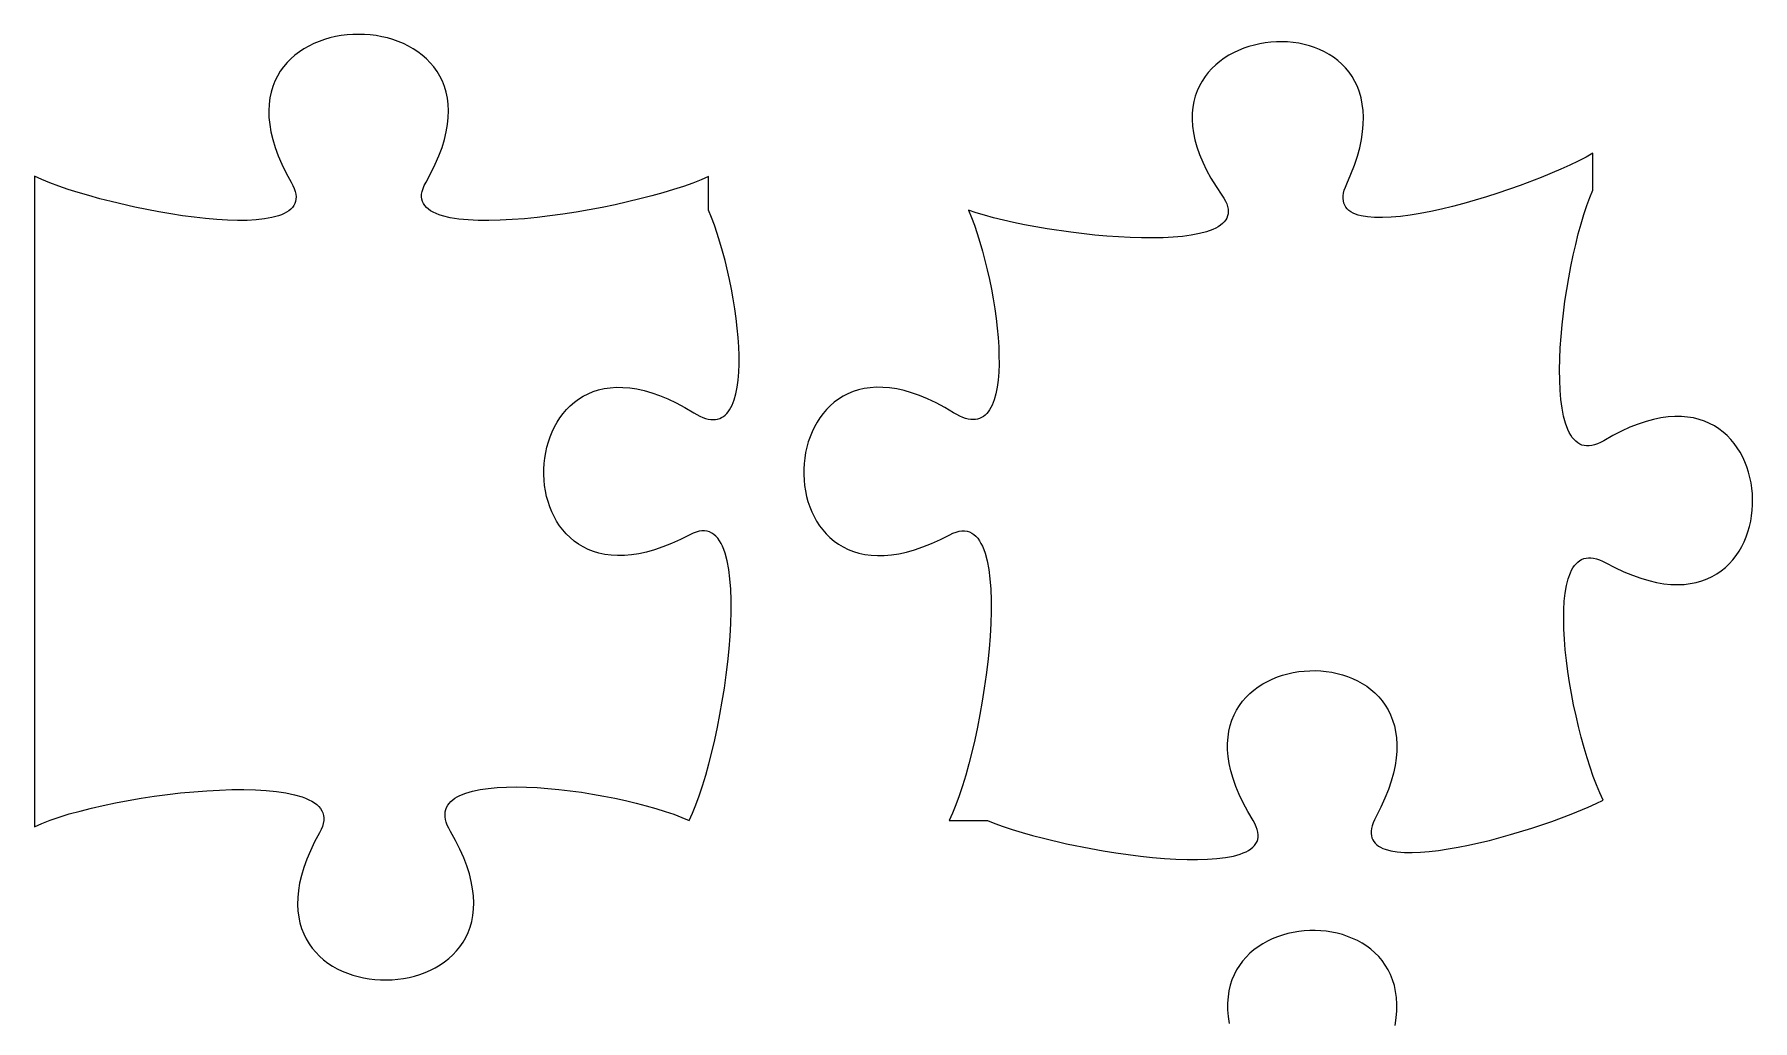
# Model space of a CAD drawing. Header units: millimetres. Extents: x 0.2 to 6.8, y 0.3 to 9.7.
# Drawn here: x 0.201 to 2.842, y 2.802 to 4.319 of the extents above; entities that cross this region are included whole.
import ezdxf

# ---------------------------------------------------------------- set-up
doc = ezdxf.new("R2010")
doc.units = ezdxf.units.MM

msp = doc.modelspace()

# ---------------------------------------------------------------- linework, layer by layer
at = {"flags": 128}
for points in [[(0.200951, 3.100476), (0.212307, 3.105499), (0.225136, 3.110448), (0.239308, 3.115295), (0.254689, 3.120013), (0.271147, 3.124577), (0.288551, 3.128958), (0.306767, 3.13313), (0.325663, 3.137067), (0.345107, 3.140742), (0.364967, 3.144127), (0.38511, 3.147196), (0.405405, 3.149922), (0.425718, 3.152279), (0.445917, 3.15424), (0.465871, 3.155777), (0.485446, 3.156865), (0.504511, 3.157475), (0.522933, 3.157582), (0.54058, 3.157159), (0.557319, 3.156179), (0.573018, 3.154615), (0.587546, 3.15244), (0.600769, 3.149628), (0.612555, 3.146151), (0.617868, 3.144156), (0.622772, 3.141984), (0.627251, 3.139633), (0.631288, 3.137099), (0.634866, 3.134378), (0.63797, 3.131469), (0.640582, 3.128366), (0.642686, 3.125067), (0.644265, 3.121569), (0.645303, 3.117868), (0.645784, 3.11396), (0.64569, 3.109843), (0.645006, 3.105513), (0.643714, 3.100967), (0.641799, 3.096201), (0.639243, 3.091212), (0.631698, 3.077154), (0.625179, 3.063549), (0.619653, 3.050398), (0.615087, 3.0377), (0.611448, 3.025455), (0.608702, 3.013662), (0.606817, 3.002321), (0.605758, 2.991432), (0.605493, 2.980995), (0.605989, 2.971009), (0.607212, 2.961474), (0.609129, 2.952389), (0.611706, 2.943755), (0.614911, 2.93557), (0.618711, 2.927835), (0.623071, 2.92055), (0.627959, 2.913713), (0.633342, 2.907326), (0.639185, 2.901386), (0.645457, 2.895895), (0.652124, 2.890851), (0.659152, 2.886255), (0.666508, 2.882106), (0.67416, 2.878404), (0.682073, 2.875148), (0.690215, 2.872338), (0.698552, 2.869975), (0.707051, 2.868056), (0.715679, 2.866584), (0.724403, 2.865556), (0.733188, 2.864972), (0.742003, 2.864833), (0.750814, 2.865138), (0.759587, 2.865887), (0.76829, 2.867079), (0.776889, 2.868714), (0.78535, 2.870792), (0.793642, 2.873312), (0.801729, 2.876274), (0.80958, 2.879678), (0.81716, 2.883524), (0.824438, 2.887811), (0.831378, 2.892538), (0.837949, 2.897706), (0.844116, 2.903315), (0.849848, 2.909363), (0.855109, 2.915851), (0.859868, 2.922778), (0.864091, 2.930144), (0.867744, 2.937949), (0.870795, 2.946192), (0.87321, 2.954874), (0.874955, 2.963992), (0.875999, 2.973549), (0.876307, 2.983542), (0.875846, 2.993972), (0.874583, 3.004839), (0.872485, 3.016142), (0.869518, 3.027881), (0.86565, 3.040055), (0.860846, 3.052664), (0.855074, 3.065709), (0.848301, 3.079187), (0.840493, 3.093101), (0.837792, 3.098041), (0.835634, 3.102769), (0.834006, 3.107288), (0.832895, 3.111601), (0.832287, 3.115712), (0.832169, 3.119623), (0.832528, 3.123338), (0.83335, 3.126859), (0.834622, 3.13019), (0.83633, 3.133333), (0.838462, 3.136293), (0.841003, 3.139071), (0.843942, 3.141671), (0.847263, 3.144095), (0.850955, 3.146348), (0.855003, 3.148432), (0.864115, 3.152106), (0.874494, 3.15514), (0.886033, 3.15756), (0.898624, 3.159391), (0.912162, 3.160656), (0.926539, 3.16138), (0.941649, 3.161589), (0.957385, 3.161305), (0.973641, 3.160555), (0.990309, 3.159362), (1.007284, 3.157752), (1.024457, 3.155748), (1.041724, 3.153375), (1.058976, 3.150657), (1.076108, 3.14762), (1.093012, 3.144288), (1.109583, 3.140685), (1.125712, 3.136836), (1.141294, 3.132766), (1.156222, 3.128498), (1.170389, 3.124058), (1.183688, 3.11947), (1.196013, 3.114758), (1.207257, 3.109948), (1.212536, 3.121189), (1.217776, 3.133912), (1.222947, 3.147983), (1.228019, 3.163271), (1.232962, 3.179644), (1.237746, 3.19697), (1.24234, 3.215116), (1.246716, 3.233951), (1.250844, 3.253343), (1.254692, 3.273159), (1.258232, 3.293268), (1.261434, 3.313538), (1.264267, 3.333836), (1.266702, 3.35403), (1.268708, 3.373989), (1.270257, 3.39358), (1.271317, 3.412671), (1.271859, 3.431131), (1.271853, 3.448827), (1.27127, 3.465627), (1.270078, 3.481399), (1.268249, 3.496012), (1.265752, 3.509332), (1.262558, 3.521229), (1.260689, 3.526602), (1.258636, 3.53157), (1.256392, 3.536115), (1.253956, 3.540222), (1.251323, 3.543874), (1.24849, 3.547055), (1.245452, 3.549747), (1.242206, 3.551935), (1.238748, 3.553602), (1.235074, 3.554732), (1.231182, 3.555307), (1.227066, 3.555312), (1.222724, 3.554729), (1.218151, 3.553543), (1.213344, 3.551738), (1.208298, 3.549295), (1.194073, 3.54206), (1.180324, 3.535821), (1.16705, 3.530546), (1.154251, 3.526203), (1.141924, 3.522759), (1.130069, 3.520181), (1.118685, 3.518437), (1.107771, 3.517494), (1.097325, 3.517319), (1.087348, 3.517881), (1.077837, 3.519145), (1.068792, 3.521081), (1.060212, 3.523654), (1.052095, 3.526833), (1.04444, 3.530584), (1.037248, 3.534876), (1.030515, 3.539675), (1.024243, 3.54495), (1.018428, 3.550666), (1.013071, 3.556793), (1.00817, 3.563296), (1.003725, 3.570145), (0.999734, 3.577305), (0.996195, 3.584744), (0.993109, 3.59243), (0.990475, 3.60033), (0.98829, 3.608412), (0.986554, 3.616642), (0.985266, 3.624989), (0.984425, 3.63342), (0.98403, 3.641901), (0.98408, 3.650401), (0.984573, 3.658887), (0.98551, 3.667326), (0.986887, 3.675685), (0.988706, 3.683932), (0.990964, 3.692035), (0.993661, 3.699961), (0.996796, 3.707676), (1.000366, 3.71515), (1.004373, 3.722348), (1.008813, 3.729238), (1.013687, 3.735788), (1.018994, 3.741966), (1.024731, 3.747737), (1.030899, 3.753071), (1.037496, 3.757934), (1.044521, 3.762293), (1.051973, 3.766117), (1.059852, 3.769371), (1.068155, 3.772025), (1.076882, 3.774045), (1.086032, 3.775398), (1.095604, 3.776053), (1.105597, 3.775976), (1.11601, 3.775134), (1.126841, 3.773496), (1.13809, 3.771028), (1.149756, 3.767698), (1.161838, 3.763473), (1.174334, 3.758321), (1.187243, 3.75221), (1.200565, 3.745105), (1.214298, 3.736976), (1.219175, 3.734124), (1.223848, 3.731742), (1.228322, 3.729819), (1.232599, 3.728345), (1.236682, 3.727308), (1.240574, 3.726697), (1.244278, 3.726502), (1.247796, 3.726712), (1.251132, 3.727315), (1.254288, 3.728302), (1.257267, 3.72966), (1.260072, 3.73138), (1.262706, 3.733449), (1.265172, 3.735859), (1.267473, 3.738596), (1.269611, 3.741651), (1.27341, 3.748671), (1.276595, 3.75683), (1.279186, 3.766042), (1.281208, 3.776219), (1.282683, 3.787275), (1.283634, 3.799122), (1.284084, 3.811672), (1.284055, 3.82484), (1.283572, 3.838538), (1.282656, 3.852678), (1.281331, 3.867174), (1.279619, 3.881939), (1.277543, 3.896885), (1.275127, 3.911925), (1.272394, 3.926973), (1.269365, 3.94194), (1.262515, 3.971287), (1.258739, 3.985493), (1.25476, 3.999269), (1.250601, 4.012531), (1.246284, 4.025189), (1.241833, 4.037158), (1.237271, 4.048351), (1.237271, 4.099962), (1.225878, 4.094986), (1.213033, 4.089979), (1.198866, 4.084973), (1.183509, 4.080002), (1.167093, 4.075099), (1.149749, 4.070299), (1.131608, 4.065634), (1.112802, 4.061138), (1.093461, 4.056846), (1.073717, 4.05279), (1.053702, 4.049004), (1.033545, 4.045522), (1.013379, 4.042377), (0.993335, 4.039603), (0.973543, 4.037233), (0.954135, 4.035302), (0.935243, 4.033842), (0.916997, 4.032888), (0.899529, 4.032472), (0.882969, 4.032629), (0.867449, 4.033392), (0.853101, 4.034795), (0.840055, 4.03687), (0.828443, 4.039653), (0.823215, 4.04132), (0.818395, 4.043176), (0.813999, 4.045226), (0.810043, 4.047473), (0.806544, 4.049923), (0.803519, 4.052578), (0.800983, 4.055444), (0.798953, 4.058524), (0.797445, 4.061823), (0.796476, 4.065345), (0.796062, 4.069094), (0.79622, 4.073074), (0.796966, 4.07729), (0.798316, 4.081745), (0.800287, 4.086445), (0.802896, 4.091392), (0.810575, 4.105374), (0.817215, 4.118913), (0.822849, 4.132008), (0.827511, 4.14466), (0.831235, 4.156868), (0.834052, 4.168632), (0.835998, 4.179953), (0.837106, 4.19083), (0.83741, 4.201264), (0.836941, 4.211254), (0.835736, 4.220801), (0.833826, 4.229904), (0.831245, 4.238563), (0.828028, 4.246778), (0.824207, 4.25455), (0.819815, 4.261878), (0.814888, 4.268763), (0.809457, 4.275203), (0.803556, 4.2812), (0.79722, 4.286753), (0.790481, 4.291862), (0.783374, 4.296528), (0.77593, 4.30075), (0.768185, 4.304527), (0.760172, 4.307861), (0.751923, 4.310751), (0.743474, 4.313197), (0.734856, 4.3152), (0.726104, 4.316758), (0.717252, 4.317872), (0.708332, 4.318543), (0.699378, 4.318769), (0.690424, 4.318551), (0.681504, 4.31789), (0.67265, 4.316784), (0.663897, 4.315234), (0.655277, 4.313241), (0.646825, 4.310803), (0.638574, 4.307921), (0.630557, 4.304595), (0.622808, 4.300825), (0.615361, 4.29661), (0.608248, 4.291952), (0.601504, 4.286849), (0.595162, 4.281302), (0.589256, 4.275311), (0.583819, 4.268875), (0.578884, 4.261996), (0.574485, 4.254672), (0.570656, 4.246904), (0.56743, 4.238691), (0.564841, 4.230034), (0.562922, 4.220933), (0.561707, 4.211388), (0.561229, 4.201398), (0.561521, 4.190964), (0.562618, 4.180085), (0.564553, 4.168762), (0.567359, 4.156994), (0.57107, 4.144782), (0.575719, 4.132126), (0.58134, 4.119025), (0.587966, 4.105479), (0.595632, 4.09149), (0.598264, 4.086539), (0.600315, 4.081837), (0.6018, 4.07738), (0.602734, 4.073164), (0.603131, 4.069183), (0.603006, 4.065434), (0.602373, 4.061913), (0.601247, 4.058615), (0.599642, 4.055537), (0.597574, 4.052674), (0.595055, 4.050021), (0.592103, 4.047575), (0.588729, 4.045331), (0.584951, 4.043286), (0.580781, 4.041434), (0.576234, 4.039772), (0.56607, 4.037001), (0.554575, 4.034938), (0.541866, 4.03355), (0.528058, 4.032802), (0.51327, 4.032661), (0.497616, 4.033094), (0.481215, 4.034067), (0.464182, 4.035545), (0.446635, 4.037496), (0.428689, 4.039885), (0.410462, 4.042678), (0.39207, 4.045843), (0.373629, 4.049345), (0.355257, 4.05315), (0.319185, 4.061536), (0.301717, 4.06605), (0.284785, 4.070732), (0.268504, 4.075549), (0.252991, 4.080467), (0.238362, 4.085452), (0.224735, 4.090471), (0.212226, 4.09549), (0.200951, 4.100476), (0.200951, 3.100476)], [(1.665823, 3.109948), (1.677298, 3.105332), (1.690083, 3.1007), (1.704053, 3.096085), (1.719088, 3.091516), (1.735063, 3.087026), (1.751857, 3.082645), (1.787411, 3.074339), (1.824766, 3.066848), (1.843814, 3.063486), (1.862944, 3.060423), (1.882034, 3.057689), (1.900961, 3.055315), (1.919604, 3.053333), (1.937838, 3.051774), (1.955543, 3.05067), (1.972594, 3.050052), (1.98887, 3.049951), (2.004247, 3.050399), (2.018603, 3.051427), (2.031816, 3.053066), (2.043763, 3.055348), (2.054321, 3.058303), (2.059041, 3.060044), (2.063367, 3.061964), (2.067286, 3.064069), (2.07078, 3.066362), (2.073835, 3.068847), (2.076436, 3.071528), (2.078567, 3.074409), (2.080212, 3.077493), (2.081357, 3.080786), (2.081987, 3.08429), (2.082085, 3.088009), (2.081637, 3.091948), (2.080627, 3.09611), (2.07904, 3.100499), (2.07686, 3.10512), (2.074073, 3.109976), (2.065928, 3.123699), (2.058812, 3.137013), (2.052691, 3.149915), (2.047532, 3.162405), (2.043303, 3.174482), (2.039971, 3.186144), (2.037503, 3.19739), (2.035868, 3.20822), (2.035031, 3.218632), (2.034961, 3.228626), (2.035625, 3.238199), (2.03699, 3.247352), (2.039023, 3.256082), (2.041692, 3.264389), (2.044964, 3.272272), (2.048806, 3.27973), (2.053185, 3.286761), (2.05807, 3.293365), (2.063427, 3.29954), (2.069224, 3.305286), (2.075427, 3.3106), (2.082005, 3.315483), (2.088925, 3.319933), (2.096153, 3.323949), (2.103657, 3.32753), (2.111405, 3.330675), (2.119364, 3.333382), (2.1275, 3.335651), (2.135783, 3.337481), (2.144178, 3.33887), (2.152653, 3.339818), (2.161175, 3.340323), (2.169713, 3.340384), (2.178232, 3.34), (2.1867, 3.339171), (2.195086, 3.337894), (2.203355, 3.336169), (2.211476, 3.333995), (2.219415, 3.331371), (2.22714, 3.328295), (2.234618, 3.324767), (2.241817, 3.320786), (2.248704, 3.31635), (2.255246, 3.311458), (2.261411, 3.306109), (2.267165, 3.300303), (2.272477, 3.294037), (2.277313, 3.287312), (2.281641, 3.280125), (2.285428, 3.272476), (2.288641, 3.264364), (2.291249, 3.255787), (2.293217, 3.246745), (2.294513, 3.237237), (2.295106, 3.227261), (2.294961, 3.216816), (2.294047, 3.205901), (2.29233, 3.194516), (2.289778, 3.182658), (2.286359, 3.170328), (2.282039, 3.157523), (2.276786, 3.144243), (2.270568, 3.130487), (2.263351, 3.116253), (2.260849, 3.111222), (2.258855, 3.106464), (2.257356, 3.101972), (2.256341, 3.097743), (2.255796, 3.093771), (2.25571, 3.090052), (2.25607, 3.086582), (2.256863, 3.083354), (2.258078, 3.080364), (2.259702, 3.077608), (2.261722, 3.07508), (2.264127, 3.072777), (2.266903, 3.070692), (2.270039, 3.068821), (2.273522, 3.067159), (2.27734, 3.065702), (2.285931, 3.063381), (2.295713, 3.06182), (2.306587, 3.06098), (2.318454, 3.060822), (2.331216, 3.061307), (2.344774, 3.062398), (2.359028, 3.064054), (2.37388, 3.066238), (2.389231, 3.06891), (2.404983, 3.072033), (2.421036, 3.075567), (2.437291, 3.079473), (2.470014, 3.08825), (2.50236, 3.098052), (2.53354, 3.108572), (2.562762, 3.119499), (2.589236, 3.130524), (2.601195, 3.135976), (2.61217, 3.141337), (2.607058, 3.152444), (2.601999, 3.164624), (2.597021, 3.17777), (2.592153, 3.191777), (2.587424, 3.206541), (2.582861, 3.221955), (2.578493, 3.237915), (2.57435, 3.254315), (2.570459, 3.271051), (2.566849, 3.288016), (2.563548, 3.305105), (2.560585, 3.322214), (2.557988, 3.339237), (2.555787, 3.356069), (2.554009, 3.372604), (2.552682, 3.388738), (2.551836, 3.404364), (2.551499, 3.419378), (2.5517, 3.433675), (2.552466, 3.447149), (2.553827, 3.459694), (2.555811, 3.471206), (2.558447, 3.48158), (2.561762, 3.49071), (2.563683, 3.494775), (2.565786, 3.49849), (2.568072, 3.501842), (2.570546, 3.504817), (2.573212, 3.507401), (2.576073, 3.509583), (2.579132, 3.511349), (2.582393, 3.512685), (2.58586, 3.513578), (2.589536, 3.514016), (2.593424, 3.513985), (2.597529, 3.513472), (2.601854, 3.512464), (2.606403, 3.510947), (2.611178, 3.508909), (2.616184, 3.506337), (2.630296, 3.498884), (2.643948, 3.492435), (2.65714, 3.486957), (2.669871, 3.482418), (2.682144, 3.478784), (2.693958, 3.476024), (2.705314, 3.474104), (2.716212, 3.472993), (2.726653, 3.472657), (2.736638, 3.473063), (2.746167, 3.47418), (2.755241, 3.475975), (2.76386, 3.478414), (2.772024, 3.481466), (2.779735, 3.485097), (2.786993, 3.489276), (2.793797, 3.493969), (2.80015, 3.499144), (2.806052, 3.504768), (2.811502, 3.510808), (2.816502, 3.517233), (2.821051, 3.524009), (2.825152, 3.531104), (2.828804, 3.538485), (2.832007, 3.54612), (2.834762, 3.553976), (2.837071, 3.562019), (2.838933, 3.570219), (2.840348, 3.578542), (2.841318, 3.586955), (2.841843, 3.595426), (2.841924, 3.603922), (2.84156, 3.612411), (2.840753, 3.620859), (2.839503, 3.629235), (2.837811, 3.637506), (2.835677, 3.645639), (2.833102, 3.653602), (2.830087, 3.661361), (2.826631, 3.668885), (2.822735, 3.67614), (2.818401, 3.683095), (2.813628, 3.689716), (2.808417, 3.69597), (2.802768, 3.701826), (2.796683, 3.70725), (2.790161, 3.712211), (2.783203, 3.716675), (2.775811, 3.720609), (2.767983, 3.723982), (2.759722, 3.72676), (2.751026, 3.728911), (2.741898, 3.730402), (2.732337, 3.731201), (2.722344, 3.731275), (2.71192, 3.730591), (2.701065, 3.729117), (2.689779, 3.72682), (2.678064, 3.723668), (2.665919, 3.719628), (2.653346, 3.714667), (2.640344, 3.708753), (2.626915, 3.701853), (2.613059, 3.693934), (2.608141, 3.691211), (2.603436, 3.689059), (2.598939, 3.687465), (2.594649, 3.686413), (2.590561, 3.685891), (2.586673, 3.685883), (2.582981, 3.686376), (2.579483, 3.687355), (2.576176, 3.688805), (2.573055, 3.690714), (2.570119, 3.693066), (2.567364, 3.695847), (2.564787, 3.699044), (2.562384, 3.702641), (2.560154, 3.706625), (2.558092, 3.710982), (2.554461, 3.720755), (2.551468, 3.731847), (2.549088, 3.744145), (2.547294, 3.757535), (2.546064, 3.771902), (2.545371, 3.787133), (2.545191, 3.803114), (2.5455, 3.819733), (2.546272, 3.836873), (2.547482, 3.854423), (2.549106, 3.872269), (2.551118, 3.890295), (2.553495, 3.90839), (2.55621, 3.926438), (2.55924, 3.944327), (2.562559, 3.961942), (2.566142, 3.97917), (2.569966, 3.995896), (2.574004, 4.012008), (2.578231, 4.027392), (2.582624, 4.041933), (2.587157, 4.055518), (2.591806, 4.068033), (2.596545, 4.079365), (2.596545, 4.136156), (2.585808, 4.130162), (2.57392, 4.12401), (2.56099, 4.117745), (2.547126, 4.111411), (2.517028, 4.098719), (2.484488, 4.086294), (2.450372, 4.074496), (2.432993, 4.068945), (2.415544, 4.063686), (2.398132, 4.058763), (2.380866, 4.054223), (2.363855, 4.050109), (2.347205, 4.046467), (2.331025, 4.043342), (2.315423, 4.040779), (2.300506, 4.038823), (2.286384, 4.037518), (2.273164, 4.036911), (2.260953, 4.037046), (2.249861, 4.037967), (2.239994, 4.039721), (2.235554, 4.040923), (2.231462, 4.042351), (2.227729, 4.044009), (2.224371, 4.045904), (2.2214, 4.04804), (2.21883, 4.050423), (2.216675, 4.053059), (2.214947, 4.055954), (2.213662, 4.059114), (2.212831, 4.062543), (2.212468, 4.066248), (2.212588, 4.070233), (2.213203, 4.074506), (2.214327, 4.079071), (2.215974, 4.083934), (2.218156, 4.089101), (2.224533, 4.103729), (2.229935, 4.117822), (2.234397, 4.131383), (2.23795, 4.144415), (2.240628, 4.156921), (2.242462, 4.168904), (2.243487, 4.180368), (2.243733, 4.191314), (2.243235, 4.201746), (2.242025, 4.211667), (2.240136, 4.22108), (2.2376, 4.229989), (2.23445, 4.238395), (2.230719, 4.246302), (2.226439, 4.253713), (2.221643, 4.260631), (2.216365, 4.267059), (2.210636, 4.273), (2.20449, 4.278457), (2.197958, 4.283433), (2.191075, 4.28793), (2.183872, 4.291953), (2.176382, 4.295504), (2.168638, 4.298585), (2.160673, 4.3012), (2.15252, 4.303353), (2.14421, 4.305045), (2.135778, 4.30628), (2.127255, 4.307061), (2.118674, 4.30739), (2.110068, 4.307272), (2.10147, 4.306708), (2.092913, 4.305703), (2.084429, 4.304258), (2.07605, 4.302377), (2.06781, 4.300062), (2.059742, 4.297318), (2.051877, 4.294146), (2.04425, 4.29055), (2.036892, 4.286533), (2.029836, 4.282098), (2.023115, 4.277248), (2.016761, 4.271985), (2.010808, 4.266313), (2.005288, 4.260235), (2.000234, 4.253753), (1.995679, 4.246872), (1.991654, 4.239593), (1.988194, 4.23192), (1.98533, 4.223855), (1.983096, 4.215402), (1.981524, 4.206564), (1.980646, 4.197344), (1.980496, 4.187744), (1.981107, 4.177768), (1.98251, 4.167419), (1.984739, 4.1567), (1.987827, 4.145613), (1.991806, 4.134161), (1.996708, 4.122349), (2.002567, 4.110178), (2.009416, 4.097652), (2.017286, 4.084773), (2.026212, 4.071545), (2.029289, 4.06686), (2.031772, 4.062375), (2.033675, 4.058087), (2.035012, 4.053993), (2.035799, 4.05009), (2.03605, 4.046375), (2.03578, 4.042845), (2.035004, 4.039497), (2.033736, 4.036328), (2.03199, 4.033334), (2.029783, 4.030514), (2.027128, 4.027863), (2.02404, 4.025379), (2.020533, 4.023058), (2.016623, 4.020898), (2.012324, 4.018896), (2.002619, 4.015351), (1.991535, 4.0124), (1.979189, 4.010019), (1.965699, 4.008182), (1.951183, 4.006866), (1.935759, 4.006046), (1.919543, 4.005698), (1.902654, 4.005797), (1.88521, 4.006319), (1.867326, 4.00724), (1.849123, 4.008535), (1.830716, 4.01018), (1.793763, 4.014423), (1.757409, 4.019774), (1.722594, 4.026036), (1.706058, 4.029449), (1.69026, 4.033017), (1.675317, 4.036715), (1.661347, 4.04052), (1.648467, 4.044406), (1.636795, 4.048351), (1.641358, 4.037158), (1.645809, 4.025189), (1.650125, 4.012531), (1.654284, 3.999269), (1.658263, 3.985493), (1.662039, 3.971287), (1.665589, 3.956741), (1.668889, 3.94194), (1.671918, 3.926973), (1.674652, 3.911925), (1.677068, 3.896885), (1.679143, 3.881939), (1.680855, 3.867174), (1.68218, 3.852678), (1.683096, 3.838538), (1.68358, 3.82484), (1.683608, 3.811672), (1.683158, 3.799122), (1.682207, 3.787275), (1.680733, 3.776219), (1.678711, 3.766042), (1.676119, 3.75683), (1.672935, 3.748671), (1.669135, 3.741651), (1.666997, 3.738596), (1.664696, 3.735859), (1.662231, 3.733449), (1.659596, 3.73138), (1.656791, 3.72966), (1.653812, 3.728302), (1.650656, 3.727315), (1.647321, 3.726712), (1.643802, 3.726502), (1.640099, 3.726697), (1.636207, 3.727308), (1.632124, 3.728345), (1.627847, 3.729819), (1.623373, 3.731742), (1.618699, 3.734124), (1.613823, 3.736976), (1.600089, 3.745105), (1.586767, 3.75221), (1.573858, 3.758321), (1.561362, 3.763473), (1.549281, 3.767698), (1.537615, 3.771028), (1.526366, 3.773496), (1.515534, 3.775134), (1.505122, 3.775976), (1.495129, 3.776053), (1.485557, 3.775398), (1.476407, 3.774045), (1.467679, 3.772025), (1.459376, 3.769371), (1.451498, 3.766117), (1.444046, 3.762293), (1.43702, 3.757934), (1.430423, 3.753071), (1.424256, 3.747737), (1.418518, 3.741966), (1.413212, 3.735788), (1.408338, 3.729238), (1.403897, 3.722348), (1.399891, 3.71515), (1.39632, 3.707676), (1.393186, 3.699961), (1.390489, 3.692035), (1.388231, 3.683932), (1.386412, 3.675685), (1.385034, 3.667326), (1.384098, 3.658887), (1.383604, 3.650401), (1.383554, 3.641901), (1.383949, 3.63342), (1.38479, 3.624989), (1.386078, 3.616642), (1.387814, 3.608412), (1.389999, 3.60033), (1.392634, 3.59243), (1.39572, 3.584744), (1.399258, 3.577305), (1.403249, 3.570145), (1.407695, 3.563296), (1.412595, 3.556793), (1.417953, 3.550666), (1.423767, 3.54495), (1.43004, 3.539675), (1.436772, 3.534876), (1.443965, 3.530584), (1.451619, 3.526833), (1.459736, 3.523654), (1.468316, 3.521081), (1.477361, 3.519145), (1.486872, 3.517881), (1.49685, 3.517319), (1.507295, 3.517494), (1.518209, 3.518437), (1.529593, 3.520181), (1.541448, 3.522759), (1.553775, 3.526203), (1.566575, 3.530546), (1.579849, 3.535821), (1.593598, 3.54206), (1.607823, 3.549295), (1.612868, 3.551738), (1.617675, 3.553543), (1.622248, 3.554729), (1.62659, 3.555312), (1.630706, 3.555307), (1.634599, 3.554732), (1.638272, 3.553602), (1.64173, 3.551935), (1.644976, 3.549747), (1.648014, 3.547055), (1.650848, 3.543874), (1.653481, 3.540222), (1.655917, 3.536115), (1.65816, 3.53157), (1.660214, 3.526602), (1.662082, 3.521229), (1.665276, 3.509332), (1.667773, 3.496012), (1.669603, 3.481399), (1.670794, 3.465627), (1.671378, 3.448827), (1.671384, 3.431131), (1.670841, 3.412671), (1.669781, 3.39358), (1.668233, 3.373989), (1.666226, 3.35403), (1.663792, 3.333836), (1.660958, 3.313538), (1.657757, 3.293268), (1.654217, 3.273159), (1.650368, 3.253343), (1.646241, 3.233951), (1.641865, 3.215116), (1.63727, 3.19697), (1.632486, 3.179644), (1.627543, 3.163271), (1.622472, 3.147983), (1.617301, 3.133912), (1.612061, 3.121189), (1.606781, 3.109948), (1.665823, 3.109948)], [(2.29233, 2.794991), (2.294047, 2.806377), (2.294961, 2.817292), (2.295106, 2.827736), (2.294513, 2.837713), (2.293217, 2.847221), (2.291249, 2.856263), (2.288641, 2.86484), (2.285428, 2.872952), (2.281641, 2.880601), (2.277313, 2.887787), (2.272477, 2.894513), (2.267165, 2.900778), (2.261411, 2.906585), (2.255246, 2.911933), (2.248704, 2.916825), (2.241817, 2.921261), (2.234618, 2.925243), (2.22714, 2.928771), (2.219415, 2.931847), (2.211476, 2.934471), (2.203355, 2.936645), (2.195086, 2.93837), (2.1867, 2.939646), (2.178232, 2.940476), (2.169713, 2.94086), (2.161175, 2.940798), (2.152653, 2.940294), (2.144178, 2.939346), (2.135783, 2.937957), (2.1275, 2.936127), (2.119364, 2.933858), (2.111405, 2.931151), (2.103657, 2.928006), (2.096153, 2.924425), (2.088925, 2.920409), (2.082005, 2.915959), (2.075427, 2.911076), (2.069224, 2.905761), (2.063427, 2.900016), (2.05807, 2.893841), (2.053185, 2.887237), (2.048806, 2.880206), (2.044964, 2.872748), (2.041692, 2.864865), (2.039023, 2.856558), (2.03699, 2.847827), (2.035625, 2.838675), (2.034961, 2.829101), (2.035031, 2.819108), (2.035868, 2.808696), (2.037503, 2.797866)]]:
    msp.add_lwpolyline(points, dxfattribs=at)

doc.saveas('drawing.dxf')
